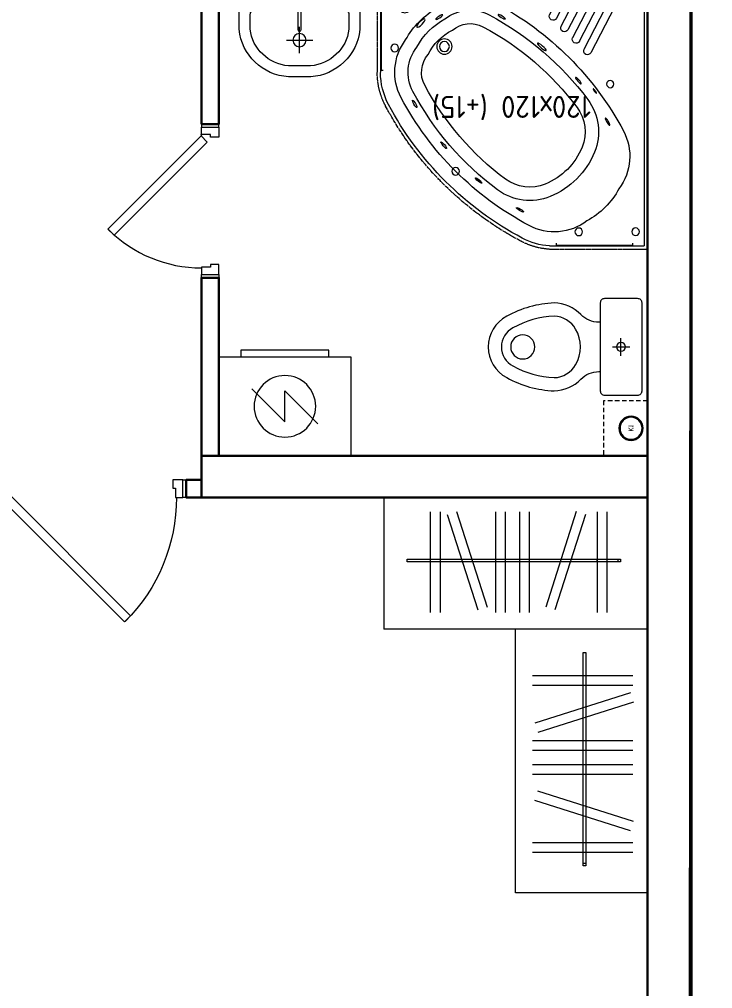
# Model space of a CAD drawing. Header units: millimetres. Extents: x 0 to 145404, y 0 to 194550.
# Drawn here: x 54167 to 57322, y 26300 to 30712 of the extents above; entities that cross this region are included whole.
import ezdxf
from ezdxf.enums import TextEntityAlignment as Align

# ---------------------------------------------------------------- set-up
doc = ezdxf.new("R2010")
doc.units = ezdxf.units.MM
for name, pattern in [('200_ШТРИХ', [320, 200, -120]), ('ACAD_ISO02W100', [15, 12, -3]), ('ГОСТ 2.303 5', [24, 20, -1.5, 1, -1.5])]:
    doc.linetypes.add(name, pattern=pattern)
for name, color, linetype, lineweight in [('АР - ВК', 126, 'Continuous', 13), ('АР - Двери', 126, 'Continuous', 9), ('АР - Монолит', 56, 'Continuous', 30), ('АР - Перегородки 190', 54, 'Continuous', 30), ('АР - Перегородки 80', 32, 'Continuous', 30), ('АР - Сантехника', 150, 'Continuous', 9)]:
    doc.layers.add(name, color=color, linetype=linetype, lineweight=lineweight)
doc.layers.add('АР - мебель', color=7, linetype='Continuous', lineweight=9, true_color=0x787878)
doc.styles.add('GOST 2.304', font='CS_Gost2304.shx', dxfattribs={"oblique": 15})
doc.styles.add('GOST-2.304_Type-B', font='GOST Common.ttf')
doc.styles.add('ГОСТ 2.304', font='CS_Gost2304.shx')

# ---------------------------------------------------------------- blocks, each defined once
blk = doc.blocks.new('Стиральная_машинка_600х450')
at = {"color": 0, "linetype": 'ByBlock', "lineweight": -2, "ltscale": 50}
for points in [[(40, -40), (40, -640), (490, -640), (490, -40)], [(520, -540), (490, -540), (490, -140), (520, -140)]]:
    blk.add_lwpolyline(points, close=True, dxfattribs=at)
blk.add_lwpolyline([(344.3, -490), (194.3, -340), (335.7, -340), (185.7, -190)], dxfattribs=at)
blk.add_circle((265, -340), 140, dxfattribs=at)
blk = doc.blocks.new('Ванна 120 х 120 (+15)')
at = {"layer": 'АР - Сантехника', "linetype": 'ГОСТ 2.303 5'}
for p, q in [((446.4, 1230), (0, 1230)), ((0, 0), (0, 1230)), ((1230, 0), (1230, 424.6)), ((1230, 0), (0, 0))]:
    blk.add_line(p, q, dxfattribs=at)
at = {"layer": 'АР - Сантехника'}
for p, q in [((446.4, 1215), (15, 1215)), ((15, 15), (15, 1215)), ((15, 32.4), (15, 1198.3)), ((414.9, 1211.4), (67.1, 1211.4)), ((67.1, 1211.4), (67.2, 1202.7)), ((414.9, 1202.7), (414.9, 1211.4)), ((339.3, 807.1), (339.3, 807.1)), ((910.2, 675.1), (910.2, 675.1)), ((1202.3, 416.2), (1211, 416.2)), ((1211, 416.2), (1211, 68.2)), ((1215, 15), (1215, 424.6)), ((122.1, 73.3), (257.5, 335.3)), ((288.4, 319.3), (153, 57.3)), ((309.8, 283), (201.4, 73.4)), ((232.3, 57.4), (340.7, 267)), ((280.8, 73.5), (362.1, 230.8)), ((393, 214.8), (311.7, 57.5)), ((360.1, 73.5), (414.4, 178.5)), ((445.3, 162.5), (391, 57.5)), ((1211, 68.2), (1202.3, 68.2)), ((1215, 15), (15, 15))]:
    blk.add_line(p, q, dxfattribs=at)
at = {"layer": 'АР - Сантехника', "extrusion": (0, 0, -1)}
for centre, major_axis, ratio, start_param, end_param in [((423.7, 904.5), (102.7, 294.2), 0.990411, -0.265278, 0.153152), ((423.7, 904.5), (102.7, 294.2), 0.990411, -0.265278, 0.153152), ((54.2, 1150.5), (0, 17.4), 0.99914, 1.570796326753293, 7.85398163393288), ((423.7, 904.5), (-0.2, 246.3), 0.99914, -0.644252, 0.488619), ((423.7, 904.5), (-0.2, 246.3), 0.99914, -0.644252, 0.488619), ((312.8, 1150.7), (0, 17.4), 0.99914, 1.570796326753293, 7.85398163393288), ((-120.1, -121.4), (-1.2, 1472.9), 0.99914, 0.488619, 1.082177), ((-120.1, -121.4), (-1.2, 1472.9), 0.99914, 0.488619, 1.082177), ((-120.1, -121.4), (-1.2, 1407.6), 0.99914, 0.488619, 1.082177), ((-120.1, -121.4), (-1.2, 1407.6), 0.99914, 0.488619, 1.082177), ((454.9, 776.1), (-0.3, 371.3), 0.99914, -1.067691, -0.503105), ((454.9, 776.1), (-0.3, 371.3), 0.99914, -1.067691, -0.503105), ((535.6, 761.9), (-0.2, 246.3), 0.99914, -0.386918, 0.63974), ((581.3, 649.8), (-0.3, 367.4), 0.99914, -1.183878, -0.386918), ((326.6, 807.1), (-0.2, 246.3), 0.99914, 4.22377, 5.35664), ((326.6, 807.1), (-0.2, 246.3), 0.99914, 4.22377, 5.35664), ((581.3, 649.8), (-0.3, 306.5), 0.99914, -1.183878, -0.386918), ((535.6, 761.9), (-0.2, 185.4), 0.99914, -0.386918, 0.63974), ((-120.1, -121.4), (-1.1, 1346.7), 0.99914, 0.63974, 1.082177), ((-120.1, -121.4), (-1.1, 1285.8), 0.99914, 0.63974, 1.082177), ((873.6, 874.7), (0, 17.4), 0.99914, 1.57079632687496, 7.853981634054546), ((469.2, 695.4), (-0.2, 246.3), 0.99914, 4.072649, 5.099307), ((469.2, 695.4), (-0.2, 185.4), 0.99914, 4.072649, 5.099307), ((1350.7, 1353.1), (-1.2, 1407.6), 0.99914, 3.630212, 4.22377), ((1350.7, 1353.1), (-1.2, 1407.6), 0.99914, 3.630212, 4.22377), ((181.8, 649.2), (-9.8, 16.5), 0.197669, 3.141437283618488, 9.424622590798073), ((1350.7, 1353.1), (-1.1, 1285.8), 0.99914, 3.630212, 4.072649), ((1350.7, 1353.1), (-1.1, 1346.7), 0.99914, 3.630212, 4.072649), ((904, 424.6), (-0.2, 246.3), 0.99914, 1.082177, 2.215048), ((904, 424.6), (-0.2, 246.3), 0.99914, 1.082177, 2.215048), ((904, 424.6), (-0.3, 311.6), 0.998166, 1.082581, 1.570796), ((169.5, 478), (0, 16.5), 0.99914, 1.570796326776528, 7.853981633956114), ((239.7, 510.2), (-7.46, 9.86), 0.201687, -0.000174, 6.283011), ((904, 424.6), (-0.2, 185.4), 0.99914, 1.082177, 2.237677), ((314.5, 462.1), (-12.5, 14.5), 0.197725, 3.141418, 9.424603), ((904, 424.6), (-0.1, 124.5), 0.99914, 1.082177, 2.279442), ((273, 327.3), (0, 17.4), 0.99914, -1.092391, 2.049201), ((481.1, 308.9), (-20, 16.7), 0.201766, 3.141414498492336, 9.424599805671923), ((775.7, 455.6), (-0.2, 249.5), 0.99914, 2.036859, 2.67553), ((924.2, 307.2), (0, 34.8), 0.99914, 1.570796326758217, 7.853981633937803), ((924.2, 307.2), (0, 22.6), 0.99914, 1.570796326771941, 7.853981633951527), ((775.7, 455.6), (-0.3, 310.4), 0.99914, 2.059658, 2.652731), ((1150.2, 313.9), (0, 17.4), 0.99914, 1.570796326722875, 7.85398163390246), ((325.3, 275), (0, 17.4), 0.99914, -1.092391, 2.049201), ((775.7, 455.6), (-0.3, 371.3), 0.99914, 2.073901, 2.638488), ((775.7, 455.6), (-0.3, 371.3), 0.99914, 2.073901, 2.638488), ((377.6, 222.8), (0, 17.4), 0.99914, -1.092391, 2.049201), ((806.9, 327.2), (-0.1, 124.5), 0.99914, 2.432947, 3.630212), ((1031.2, 200.4), (-18.4, -18.4), 0.300193, 3.141877, 9.425062), ((429.9, 170.5), (0, 17.4), 0.99914, -1.092391, 2.049201), ((663.4, 171.5), (-16.5, 9.6), 0.197835, 3.141438377336019, 9.424623684515606), ((806.9, 327.2), (-0.2, 185.4), 0.99914, 2.474712, 3.630212), ((947.7, 173), (-16, -10.4), 0.197821, 0.000162, 6.283347), ((1104.2, 127.3), (0, 26.1), 0.99914, 1.570796326809197, 7.853981633988783), ((806.9, 327.2), (-0.2, 246.3), 0.99914, 2.497341, 3.630212), ((806.9, 327.2), (-0.2, 246.3), 0.99914, 2.497341, 3.630212), ((55.1, 54.2), (0, 17.4), 0.99914, 1.570796326824218, 7.853981634003805), ((137.5, 65.3), (0, 17.4), 0.99914, 2.049201, 5.190794), ((216.9, 65.4), (0, 17.4), 0.99914, 2.049201, 5.190794), ((296.2, 65.5), (0, 17.4), 0.99914, 2.049201, 5.190794), ((375.6, 65.5), (0, 17.4), 0.99914, 2.049201, 5.190794), ((1150.4, 55.1), (0, 17.4), 0.99914, 1.570796326820314, 7.8539816339999)]:
    blk.add_ellipse(centre, major_axis=major_axis, ratio=ratio, start_param=start_param, end_param=end_param, dxfattribs=at)
at = {"layer": 'АР - Сантехника'}
for centre, major_axis, ratio, start_param, end_param in [((580.4, 1050.5), (-16.5, 9.7), 0.197833, 3.141748, 9.424933), ((768.4, 917.1), (-14.5, 12.5), 0.197777, 3.141768, 9.424953), ((927.4, 756.3), (-12.3, 14.7), 0.197721, 3.141767, 9.424952), ((1059.4, 568.4), (-9.6, 16.5), 0.197667, 3.141747, 9.424932)]:
    blk.add_ellipse(centre, major_axis=major_axis, ratio=ratio, start_param=start_param, end_param=end_param, dxfattribs=at)
at = {"layer": 'АР - Сантехника', "linetype": 'ГОСТ 2.303 5'}
for points, knots in [([(447.4, 1230), (457.4, 1229.3), (467.4, 1228.1), (493.8, 1223.8), (510.1, 1219.8), (542, 1209.3), (557.5, 1202.8), (573.9, 1194.4), (575.3, 1193.7), (576.7, 1192.9)], [-0.2652777, -0.2652777, -0.2652777, -0.2652777, -0.1725541, -0.1725541, -0.0171537, -0.0171537, 0.1382467, 0.1382467, 0.1531516, 0.1531516, 0.1531516, 0.1531516]), ([(576.7, 1192.9), (604.4, 1178.2), (631.7, 1162.6), (703.5, 1118.4), (747, 1088.3), (830.6, 1023.7), (870.7, 989.1), (946.9, 916), (983.1, 877.3), (1051.1, 796.5), (1083, 754.2), (1141.3, 667.7), (1167.8, 623.5), (1192, 578.1)], [0.488619, 0.488619, 0.488619, 0.488619, 0.5520029, 0.5520029, 0.6586013, 0.6586013, 0.7651996, 0.7651996, 0.8717979, 0.8717979, 0.9783963, 0.9783963, 1.0821773, 1.0821773, 1.0821773, 1.0821773]), ([(1191.8, 578), (1196.5, 569.1), (1200.8, 559.9), (1211.3, 535), (1216.6, 518.8), (1224.6, 485.9), (1227.4, 469.1), (1229.6, 443.1), (1230, 434), (1230, 424.8)], [1.082581, 1.082581, 1.082581, 1.082581, 1.1751866, 1.1751866, 1.3310514, 1.3310514, 1.4869162, 1.4869162, 1.5707963, 1.5707963, 1.5707963, 1.5707963])]:
    blk.add_open_spline(points, degree=3, knots=knots, dxfattribs=at)
at = {"layer": 'АР - Сантехника', "linetype": 'Continuous', "style": 'GOST-2.304_Type-B'}
blk.add_text('120х120 (+15)', height=100, dxfattribs=at).set_placement((618.4, 582.1), align=Align.MIDDLE_CENTER)
blk = doc.blocks.new('Умывальник_550х420')
at = {"color": 0, "ltscale": 50}
for points in [[(55, -274.6), (230.3, -274.6, 0.365452), (445, -50.5), (445, 50.2, 0.368387), (228.9, 275.4), (55, 275.4, 0.412588), (25, 245.3), (25, -244.5, 0.412222)], [(163, -224.6), (228, -224.6, 0.357073), (395, -49.7), (395, 50.3, 0.35647), (228, 225.4), (165, 225.4, 0.411711), (135, 195.3), (135, -196.4, 0.420441)], [(80, 8.3), (230, 8.3, -1), (230, -7.7), (80, -7.7, -1)]]:
    blk.add_lwpolyline(points, format="xyb", close=True, dxfattribs=at)
for points in [[(80, 165.3), (80, 85.3)], [(120, 125.3), (40, 125.3)], [(278, 60.2), (278, -59.8)], [(338, 0.2), (218, 0.2)], [(80, -84.7), (80, -164.7)], [(120, -124.7), (40, -124.7)]]:
    blk.add_lwpolyline(points, dxfattribs=at)
for centre, radius in [((80, 125.3), 20), ((278, 0.2), 30), ((80, -124.7), 20)]:
    blk.add_circle(centre, radius, dxfattribs=at)
for radius, start, end in [(30, 15.466, 344.534), (14, 34.8499, 325.1501)]:
    blk.add_arc((80, 0.3), radius, start, end, dxfattribs=at)
at = {"layer": 'Defpoints', "linetype": 'ACAD_ISO02W100', "lineweight": -2, "ltscale": 10}
blk.add_lwpolyline([(0, 275.3), (0, -274.7)], dxfattribs=at)
at = {"layer": 'АР - Сантехника', "linetype": 'ACAD_ISO02W100', "ltscale": 10, "style": 'GOST 2.304', "width": 0.7}
blk.add_attdef('NAME', text='', height=250, dxfattribs=at).set_placement((278, 0.2, 0), align=Align.MIDDLE_CENTER)
blk = doc.blocks.new('Унитаз_700х440')
at = {"color": 0, "ltscale": 50}
for points in [[(195, -220), (45, -220, -0.414601), (25, -200), (25, 200, -0.414214), (45, 220), (195, 220, -0.414214), (215, 200), (215, -200, -0.414487)], [(327.1, 81.1, -0.261097), (424.4, 140, -0.11879), (612.3, 86.6, -0.608687), (612.3, -86.6, -0.11879), (424.4, -140, -0.261097), (327.1, -81.1, -0.27207)]]:
    blk.add_lwpolyline(points, format="xyb", close=True, dxfattribs=at)
blk.add_lwpolyline([(215, 112.3), (220.9, 112.3, 0.202167), (303, 147, -0.194798), (424.5, 200, -0.119349), (640.7, 139.4, -0.604544), (640.7, -139.4, -0.119349), (424.5, -200, -0.194798), (303, -147, 0.202167), (220.9, -112.3), (215, -112.3)], format="xyb", dxfattribs=at)
for points in [[(120.6, -40), (120.6, 40)], [(159.4, 0), (80.6, 0)]]:
    blk.add_lwpolyline(points, dxfattribs=at)
for centre, radius in [((567.6, 0), 55), ((120.6, 0), 20)]:
    blk.add_circle(centre, radius, dxfattribs=at)
at = {"layer": 'Defpoints', "linetype": 'ACAD_ISO02W100', "lineweight": -2, "ltscale": 10}
blk.add_lwpolyline([(0, -220), (0, 220)], dxfattribs=at)
blk = doc.blocks.new('*U84')
at = {"ltscale": 100}
for p, q in [((15, 37.5), (15, -42.5)), ((46, 37.5), (15, 37.5)), ((48, -4.5), (48, 35.5)), ((852, -4.5), (852, 37.5)), ((852, 37.5), (885, 37.5)), ((885, 37.5), (885, -42.5)), ((15, -42.5), (60, -42.5)), ((60, -4.5), (48, -4.5)), ((60, -42.5), (60, -4.5)), ((840, -42.5), (840, -4.5)), ((840, -4.5), (852, -4.5)), ((885, -42.5), (840, -42.5))]:
    blk.add_line(p, q, dxfattribs=at)
for points in [[(54.4, 38.9), (82.7, 10.6), (648, 575.9), (619.7, 604.2)], [(15, -42.5), (0, -42.5), (0, 37.5), (15, 37.5)], [(885, -42.5), (900, -42.5), (900, 37.5), (885, 37.5)]]:
    blk.add_lwpolyline(points, close=True, dxfattribs=at)
blk.add_circle((48, 37.5), 2, dxfattribs=at)
blk.add_arc((56.7, 37.5), 800, 0, 44.865, dxfattribs=at)
blk = doc.blocks.new('*U92')
at = {"ltscale": 100}
for p, q in [((-685, 37.5), (-685, -42.5)), ((-652, 37.5), (-685, 37.5)), ((-652, -4.5), (-652, 37.5)), ((-48, -4.5), (-48, 35.5)), ((-46, 37.5), (-15, 37.5)), ((-15, 37.5), (-15, -42.5)), ((-685, -42.5), (-640, -42.5)), ((-640, -4.5), (-652, -4.5)), ((-640, -42.5), (-640, -4.5)), ((-60, -42.5), (-60, -4.5)), ((-60, -4.5), (-48, -4.5)), ((-15, -42.5), (-60, -42.5))]:
    blk.add_line(p, q, dxfattribs=at)
for points in [[(-54.4, 38.9), (-82.7, 10.6), (-506.5, 434.5), (-478.3, 462.8)], [(-685, -42.5), (-700, -42.5), (-700, 37.5), (-685, 37.5)], [(-15, -42.5), (0, -42.5), (0, 37.5), (-15, 37.5)]]:
    blk.add_lwpolyline(points, close=True, dxfattribs=at)
blk.add_circle((-48, 37.5), 2, dxfattribs=at)
blk.add_arc((-55, 37.5), 600, 135.135, 180, dxfattribs=at)
blk = doc.blocks.new('Ш03 600х1200')
for p, q in [((0, 600), (-1200, 600)), ((-1200, 0), (-1200, 600)), ((0, 0), (0, 600)), ((-988.5, 66), (-988.5, 522.9)), ((-944.2, 66), (-944.2, 522.9)), ((-911.1, 76.8), (-772.2, 512)), ((-868.9, 63.3), (-730, 498.6)), ((-692.1, 66), (-692.1, 522.9)), ((-647.8, 66), (-647.8, 522.9)), ((-583, 66), (-583, 522.9)), ((-538.7, 66), (-538.7, 522.9)), ((-324.4, 63.3), (-463.3, 498.6)), ((-282.2, 76.8), (-421.1, 512)), ((-228.6, 66), (-228.6, 522.9)), ((-184.3, 66), (-184.3, 522.9)), ((-123, 293.3), (-1094.4, 293.3)), ((-1094.4, 293.3), (-1094.4, 280.4)), ((-1094.4, 280.4), (-123, 280.4)), ((-134.5, 293.3), (-228.9, 293.3)), ((-228.9, 293.3), (-228.9, 280.4)), ((-228.9, 280.4), (-134.5, 280.4)), ((-134.5, 280.4), (-134.5, 293.3)), ((-123, 280.4), (-123, 293.3)), ((0, 0), (-1200, 0))]:
    blk.add_line(p, q)
blk = doc.blocks.new('Стояк ВК дополнительный')
at = {"layer": 'АР - ВК', "linetype": '200_ШТРИХ', "lineweight": 5, "ltscale": 0.1}
blk.add_lwpolyline([(0, -250), (0, 0), (200, 0), (200, -250)], close=True, dxfattribs=at)
at = {"layer": 'АР - ВК', "color": 46, "ltscale": 100}
for radius in [55, 50]:
    blk.add_circle((75, -125), radius, dxfattribs=at)
at = {"layer": 'АР - ВК', "color": 46, "ltscale": 100, "style": 'ГОСТ 2.304'}
blk.add_text('К1', height=25, rotation=90, dxfattribs=at).set_placement((75, -125), align=Align.MIDDLE_CENTER)
blk = doc.blocks.new('Квартира 2К 6450 тип 7 перекидная')
at = {"layer": 'АР - Монолит', "elevation": 0}
blk.add_lwpolyline([(4690, -5950), (4490, -5950), (4490, 7980), (4690, 7980)], close=True, dxfattribs=at)
at = {"layer": 'АР - Перегородки 190', "elevation": 0}
blk.add_lwpolyline([(2460, -1290), (2460, -1100), (4490, -1100), (4490, -1290)], close=True, dxfattribs=at)
at = {"layer": 'АР - Перегородки 80', "elevation": 0}
for points in [[(2460, 410), (2540, 410), (2540, 1070), (2460, 1070)], [(2460, -1100), (2540, -1100), (2540, -290), (2460, -290)], [(2460, -1290), (2460, -1210), (2390, -1210), (2390, -1290)]]:
    blk.add_lwpolyline(points, close=True, dxfattribs=at)
at = {"rotation": 180}
blk.add_blockref('Ванна 120 х 120 (+15)', (4490, 1070, 0), dxfattribs=at)
at = {"xscale": -1}
blk.add_blockref('Стояк ВК дополнительный', (4490, -850), dxfattribs=at)
at = {"layer": 'АР - Двери', "rotation": 90.00000000000001}
blk.add_blockref('*U92', (2497.5, 410, 0), dxfattribs=at)
at = {"layer": 'АР - Двери', "xscale": -1, "rotation": 180}
blk.add_blockref('*U84', (1490, -1252.5), dxfattribs=at)
at = {"layer": 'АР - мебель', "xscale": -1}
for p, rotation in [((4490, -1290), 180), ((4490, -3090, 0), 90)]:
    blk.add_blockref('Ш03 600х1200', p, dxfattribs=dict(at, rotation=rotation))
at = {"layer": 'АР - Сантехника', "xscale": -1}
for name, p, rotation in [('Умывальник_550х420', (2906.8, 1070, 0), 90), ('Стиральная_машинка_600х450', (3180, -1140, 0), 270)]:
    blk.add_blockref(name, p, dxfattribs=dict(at, rotation=rotation))
blk.add_blockref('Унитаз_700х440', (4490, -604.6, 0), dxfattribs=at)
blk = doc.blocks.new('H_Section_3')
at = {"rotation": 56.96711930257281}
blk.add_blockref('Квартира 2К 6450 тип 7 перекидная', (4468.8, -8500, 0), dxfattribs=at)
blk = doc.blocks.new('Квартира 3К 10700 тип 1 перекидная')
at = {"layer": 'АР - Монолит', "elevation": 0}
blk.add_lwpolyline([(4740, -5950), (4540, -5950), (4540, 7980), (4740, 7980)], close=True, dxfattribs=at)
blk = doc.blocks.new('H_Section_2')
at = {"rotation": 56.96711930257281}
blk.add_blockref('Квартира 3К 10700 тип 1 перекидная', (4441.6, -8541.9, 0), dxfattribs=at)

msp = doc.modelspace()

# ---------------------------------------------------------------- block references
at = {"rotation": 303.0328806974269}
msp.add_blockref('H_Section_3', (57225.5, 38206.1, 0), dxfattribs=at)
at = {"xscale": -1, "rotation": 56.92792192093123}
msp.add_blockref('H_Section_2', (57225.5, 36206.1, 0), dxfattribs=at)

doc.saveas('drawing.dxf')
